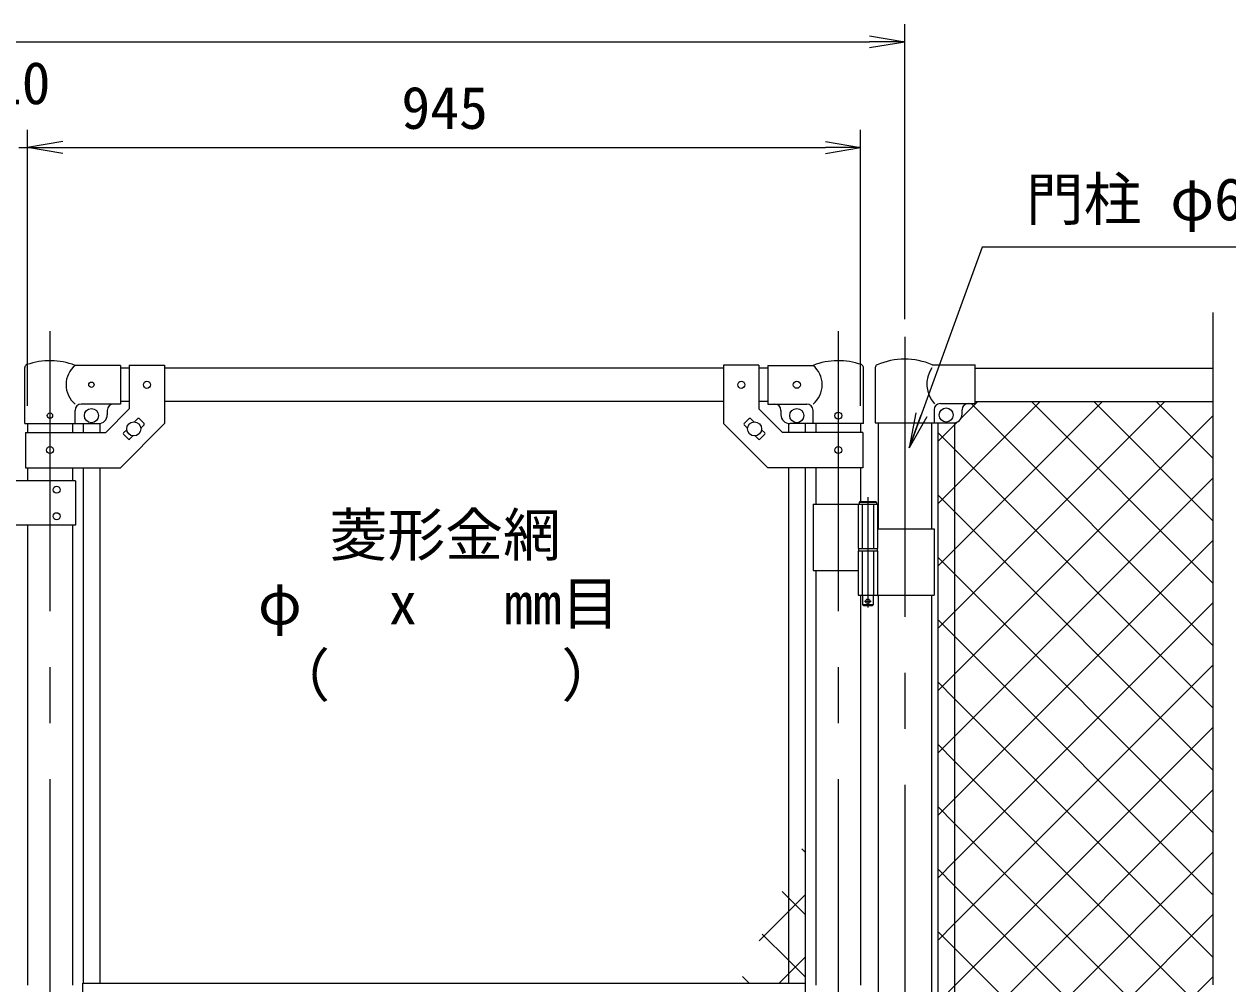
# Model space of a CAD drawing. Units: millimetres, scale not verified. Extents: x -4200 to 4200, y -2970 to 2970.
# Drawn here: x 1243 to 2609, y 263 to 1351 of the extents above; entities that cross this region are included whole.
import ezdxf
from ezdxf.enums import TextEntityAlignment as Align

# ---------------------------------------------------------------- set-up
doc = ezdxf.new("R2010")
doc.units = ezdxf.units.MM
doc.header["$LTSCALE"] = 10
doc.linetypes.add('DASHED', pattern=[7.5, 6, -1.5])
doc.linetypes.add('USER1', pattern=[50.8, 31.75, -6.35, 6.35, -6.35])
for name, color, linetype, lineweight in [('0-1_D-BMK', 2, 'USER1', 13), ('0-2_D-STR1', 1, 'Continuous', 25), ('0-3_D-STR3', 3, 'Continuous', 13), ('0-7_D-STR-DIM', 7, 'Continuous', 13), ('0-A_D-STR-TXT', 7, 'Continuous', 13), ('0-B_D-STR2', 7, 'Continuous', 13)]:
    doc.layers.add(name, color=color, linetype=linetype, lineweight=lineweight)
doc.layers.add('0-8_0', color=7, linetype='Continuous')
doc.styles.add('ＭＳ ゴシック', font='')
doc.styles.get('ＭＳ ゴシック').set_extended_font_data('MS Gothic')

# ---------------------------------------------------------------- blocks, each defined once
blk = doc.blocks.new('_Open')
at = {"layer": '0-8_0'}
blk.add_line((-10, 1.667), (0, 0), dxfattribs=at)
blk.add_lwpolyline([(-10, -1.667), (0, 0), (-10, 0)], dxfattribs=at)

msp = doc.modelspace()

# ---------------------------------------------------------------- linework, layer by layer
at = {"layer": '0-1_D-BMK'}
for p, q in [((1272.39, 1003.1), (1272.39, -535.29)), ((2166.59, 1003.1), (2166.59, -535.29)), ((2241.99, 996.61), (2241.99, -799.21)), ((2200.15, 814.79), (2200.15, 689.9)), ((2196.52, 696.87), (2203.78, 696.87))]:
    msp.add_line(p, q, dxfattribs=at)
at = {"layer": '0-2_D-STR1'}
for p, q in [((1362.39, 961.37), (1352.39, 961.37)), ((2036.59, 961.37), (1402.39, 961.37)), ((2086.59, 961.37), (2076.59, 961.37)), ((2321.99, 961.37), (2591.99, 961.37)), ((1362.39, 923.37), (1352.39, 923.37)), ((2036.59, 923.37), (1402.39, 923.37)), ((2086.59, 923.37), (2076.59, 923.37)), ((2321.99, 923.37), (2591.99, 923.37)), ((1246.99, 898.37), (1246.99, 888.32)), ((1297.79, 898.37), (1297.79, 888.32)), ((2141.19, 898.37), (2141.19, 888.32)), ((2191.99, 898.37), (2191.99, 888.32)), ((2211.74, 899.07), (2211.74, 778.87)), ((2272.24, 899.07), (2272.24, 778.87)), ((1246.99, 848.32), (1246.99, 833.32)), ((1297.79, 848.32), (1297.79, 833.32)), ((2141.19, 848.32), (2141.19, 806.87)), ((2191.99, 848.32), (2191.99, 809.87)), ((1246.99, 783.32), (1246.99, 261.37)), ((1297.79, 783.32), (1297.79, 261.37)), ((2141.19, 731.87), (2141.19, 261.37)), ((2191.99, 703.87), (2191.99, 261.37)), ((2211.74, 703.87), (2211.74, 246.87)), ((2272.24, 703.87), (2272.24, 246.87))]:
    msp.add_line(p, q, dxfattribs=at)
at = {"layer": '0-3_D-STR3'}
for p, q in [((1243.84, 898.37), (1243.84, 962.06)), ((1352.39, 964.37), (1300.94, 964.37)), ((1352.39, 964.37), (1352.39, 920.37)), ((1362.39, 964.57), (1362.39, 914.89)), ((1362.39, 964.57), (1402.39, 964.57)), ((1402.39, 964.57), (1402.39, 898.32)), ((2036.59, 964.57), (2036.59, 898.32)), ((2076.59, 964.57), (2036.59, 964.57)), ((2076.59, 964.57), (2076.59, 914.89)), ((2086.59, 964.37), (2138.04, 964.37)), ((2086.59, 964.37), (2086.59, 920.37)), ((2195.14, 898.37), (2195.14, 962.06)), ((2208.59, 961.92), (2208.59, 899.07)), ((2273.12, 965.07), (2321.99, 965.07)), ((2321.99, 921.07), (2321.99, 965.07)), ((1352.39, 920.37), (1307.94, 920.37)), ((2086.59, 920.37), (2131.04, 920.37)), ((2282.39, 921.07), (2321.99, 921.07)), ((1300.94, 898.37), (1300.94, 913.37)), ((1335.82, 888.32), (1362.39, 914.89)), ((1337.39, 913.37), (1337.39, 908.37)), ((1368.27, 900.27), (1371.99, 903.98)), ((1373.4, 903.98), (1379.06, 898.33)), ((2065.58, 903.98), (2059.92, 898.33)), ((2070.71, 900.27), (2066.99, 903.98)), ((2103.16, 888.32), (2076.59, 914.89)), ((2101.59, 913.37), (2101.59, 908.37)), ((2138.04, 898.37), (2138.04, 913.37)), ((2275.39, 914.07), (2275.39, 899.07)), ((2306.99, 909.07), (2306.99, 914.07)), ((1243.84, 898.37), (1300.94, 898.37)), ((1244.69, 888.32), (1335.82, 888.32)), ((1244.69, 888.32), (1244.69, 848.32)), ((1300.94, 898.37), (1327.39, 898.37)), ((1309.89, 898.37), (1309.89, 888.32)), ((1328.89, 898.37), (1328.89, 888.32)), ((1355.72, 887.72), (1359.44, 891.44)), ((1375.34, 893.2), (1379.06, 896.91)), ((2063.64, 893.2), (2059.92, 896.91)), ((2083.26, 887.72), (2079.54, 891.44)), ((2194.29, 888.32), (2103.16, 888.32)), ((2110.09, 898.37), (2110.09, 888.32)), ((2138.04, 898.37), (2111.59, 898.37)), ((2129.09, 898.37), (2129.09, 888.32)), ((2195.14, 898.37), (2138.04, 898.37)), ((2194.29, 888.32), (2194.29, 848.32)), ((2208.59, 899.07), (2296.99, 899.07)), ((2279.49, 899.07), (2279.49, 246.87)), ((2298.49, 899.07), (2298.49, 246.87)), ((1355.72, 886.31), (1361.38, 880.65)), ((1362.79, 880.65), (1366.51, 884.37)), ((2076.19, 880.65), (2072.47, 884.37)), ((2083.26, 886.31), (2077.6, 880.65)), ((1309.89, 848.32), (1309.89, 263.87)), ((1328.89, 848.32), (1328.89, 263.87)), ((2110.09, 848.32), (2110.09, 263.87)), ((2129.09, 848.32), (2129.09, 263.87)), ((1301.39, 833.32), (1181.39, 833.32)), ((1301.39, 833.32), (1301.39, 783.32)), ((2138.04, 806.87), (2138.04, 731.87)), ((2138.04, 806.87), (2210.95, 806.87)), ((2189.35, 806.87), (2189.35, 756.87)), ((2210.15, 808.87), (2190.15, 808.87)), ((2191.15, 809.87), (2209.15, 809.87)), ((2210.15, 808.87), (2209.15, 809.87)), ((2210.15, 808.87), (2210.15, 806.87)), ((2210.95, 806.87), (2210.95, 756.87)), ((1301.39, 783.32), (1181.39, 783.32)), ((2210.95, 778.87), (2275.29, 778.87)), ((2275.29, 778.87), (2275.29, 703.87)), ((2189.35, 756.87), (2210.95, 756.87)), ((2189.35, 753.87), (2210.95, 753.87)), ((2189.35, 753.87), (2189.35, 703.87)), ((2189.65, 756.87), (2189.65, 753.87)), ((2189.65, 753.87), (2210.65, 753.87)), ((2210.65, 756.87), (2210.65, 753.87)), ((2210.95, 753.87), (2210.95, 703.87)), ((2138.04, 731.87), (2189.24, 731.87)), ((2189.35, 703.87), (2275.29, 703.87)), ((2194.15, 703.87), (2194.15, 692.87)), ((2195.15, 691.87), (2194.15, 692.87)), ((2195.15, 691.87), (2205.15, 691.87)), ((2205.15, 691.87), (2206.15, 692.87)), ((1309.49, 263.87), (2129.49, 263.87)), ((1309.49, 242.87), (1309.49, 263.87)), ((2129.49, 208.87), (2129.49, 263.87))]:
    msp.add_line(p, q, dxfattribs=at)
at = {"layer": '0-3_D-STR3', "linetype": 'DASHED'}
for p, q in [((2193.85, 806.87), (2193.85, 756.87)), ((2206.45, 806.87), (2206.45, 756.87)), ((2193.85, 753.87), (2193.85, 703.87)), ((2206.45, 753.87), (2206.45, 703.87))]:
    msp.add_line(p, q, dxfattribs=at)
at = {"layer": '0-3_D-STR3'}
for points in [[(1244.69, 848.32), (1352.39, 848.32), (1402.39, 898.32)], [(2194.29, 848.32), (2086.59, 848.32), (2036.59, 898.32)], [(2191.15, 809.87), (2190.15, 808.87), (2190.15, 806.87)], [(2206.15, 703.87), (2206.15, 692.87), (2194.15, 692.87)]]:
    msp.add_lwpolyline(points, dxfattribs=at)
for centre, radius in [((1319.39, 942.37), 3), ((1382.39, 942.32), 4), ((2056.59, 942.32), 4), ((2119.59, 942.37), 4), ((1319.39, 907.37), 8), ((2119.59, 907.37), 8), ((2288.99, 908.07), 8), ((1272.39, 907.37), 3), ((2166.59, 907.37), 4), ((1367.39, 892.32), 8), ((2071.59, 892.32), 8), ((1272.39, 868.32), 4), ((2166.59, 868.32), 4), ((1279.9, 823.32), 4), ((1279.9, 793.32), 4), ((2200.15, 696.87), 2.5)]:
    msp.add_circle(centre, radius, dxfattribs=at)
for centre, radius, start, end in [((1272.39, 889.64), 80, 69.0916, 109.22051), ((2166.59, 889.64), 80, 70.77949, 110.9084), ((2241.99, 891.37), 80, 67.09875, 113.10629), ((1247.14, 962.06), 3.3, 109.22051, 180), ((1319.14, 942.37), 28.55, 129.59418, 230.40582), ((2119.84, 942.37), 28.55, 309.59418, 50.40582), ((2191.84, 962.06), 3.3, 0, 70.77949), ((2211.89, 961.92), 3.3, 113.10629, 180), ((2300.52, 943.12), 33.4, 146.35914, 222.2959), ((1307.94, 913.37), 7, 90, 180), ((1344.39, 913.37), 7, 90, 180), ((2094.59, 913.37), 7, 0, 90), ((2131.04, 913.37), 7, 0, 90), ((2282.39, 914.07), 7, 90, 180), ((2313.99, 914.07), 7, 90, 180), ((1327.39, 908.37), 10, 270, 0), ((1372.69, 903.28), 1, 45, 135), ((2066.29, 903.28), 1, 45, 135), ((2111.59, 908.37), 10, 180, 270), ((2296.99, 909.07), 10, 270, 0), ((1356.43, 887.01), 1, 135, 225), ((1378.35, 897.62), 1, 315, 45), ((2060.63, 897.62), 1, 135, 225), ((2082.55, 887.01), 1, 315, 45), ((1362.09, 881.36), 1, 225, 315), ((2076.89, 881.36), 1, 225, 315)]:
    msp.add_arc(centre, radius, start, end, dxfattribs=at)
at = {"layer": '0-7_D-STR-DIM'}
for p, q in [((2241.99, 1016.61), (2241.99, 1351.37)), ((281.99, 1331.37), (2201.99, 1331.37)), ((1246.99, 918.37), (1246.99, 1231.37)), ((1246.99, 918.37), (1246.99, 1231.37)), ((2191.99, 918.37), (2191.99, 1231.37)), ((1236.99, 1211.37), (1246.99, 1211.37)), ((1286.99, 1211.37), (2151.99, 1211.37)), ((1286.99, 1211.37), (1326.99, 1211.37)), ((2591.99, 262.02), (2591.99, 1024.37))]:
    msp.add_line(p, q, dxfattribs=at)
at = {"layer": '0-A_D-STR-TXT'}
msp.add_lwpolyline([(2862.89, 1098.46), (2329.73, 1098.46), (2247.8, 872.73)], dxfattribs=at)
at = {"layer": '0-B_D-STR2'}
for p, q in [((2298.49, 826.31), (2395.55, 923.37)), ((2298.49, 755.6), (2466.26, 923.37)), ((2298.49, 684.89), (2536.97, 923.37)), ((2305.74, 904.27), (2324.84, 923.37)), ((2591.99, 646.44), (2317.37, 921.07)), ((2591.99, 717.15), (2385.78, 923.37)), ((2591.99, 787.86), (2456.49, 923.37)), ((2591.99, 858.57), (2527.2, 923.37)), ((2298.49, 614.18), (2591.99, 907.68)), ((2298.49, 869.23), (2279.49, 888.23)), ((2591.99, 575.73), (2298.49, 869.23)), ((2298.49, 543.47), (2591.99, 836.97)), ((2279.49, 807.31), (2298.49, 826.31)), ((2298.49, 798.52), (2279.49, 817.52)), ((2591.99, 505.02), (2298.49, 798.52)), ((2298.49, 472.76), (2591.99, 766.26)), ((2279.49, 736.6), (2298.49, 755.6)), ((2298.49, 727.81), (2279.49, 746.81)), ((2591.99, 434.31), (2298.49, 727.81)), ((2279.49, 665.89), (2298.49, 684.89)), ((2298.49, 402.04), (2591.99, 695.54)), ((2298.49, 657.1), (2279.49, 676.1)), ((2591.99, 363.6), (2298.49, 657.1)), ((2298.49, 331.33), (2591.99, 624.83)), ((2279.49, 595.18), (2298.49, 614.18)), ((2298.49, 586.39), (2279.49, 605.39)), ((2591.99, 292.89), (2298.49, 586.39)), ((2279.49, 524.47), (2298.49, 543.47)), ((2344.95, 236.37), (2591.99, 483.41)), ((2279.49, 453.76), (2298.49, 472.76)), ((2298.49, 444.97), (2279.49, 463.97)), ((2507.09, 236.37), (2298.49, 444.97)), ((2129.09, 412.29), (2125.41, 415.96)), ((2415.66, 236.37), (2591.99, 412.7)), ((2279.49, 383.04), (2298.49, 402.04)), ((2298.49, 374.26), (2279.49, 393.26)), ((2436.38, 236.37), (2298.49, 374.26)), ((2110.09, 360.57), (2102.93, 367.74)), ((2129.09, 341.57), (2110.09, 360.57)), ((2486.37, 236.37), (2591.99, 341.99)), ((2279.49, 312.33), (2298.49, 331.33)), ((2110.09, 289.86), (2080.44, 319.51)), ((2298.49, 303.55), (2279.49, 322.55)), ((2365.67, 236.37), (2298.49, 303.55)), ((2129.09, 270.86), (2110.09, 289.86)), ((2065.38, 263.87), (2057.95, 271.29)), ((2557.08, 236.37), (2591.99, 271.28))]:
    msp.add_line(p, q, dxfattribs=at)
for points in [[(2279.49, 878.02), (2298.49, 897.02), (2301.76, 900.28)], [(2284.74, 246.87), (2298.49, 260.62), (2591.99, 554.12)], [(2581.59, 232.58), (2577.8, 236.37), (2298.49, 515.68), (2279.49, 534.68)], [(2076.81, 311.74), (2110.09, 345.02), (2129.09, 364.02)], [(2099.65, 263.87), (2110.09, 274.31), (2129.09, 293.31)]]:
    msp.add_lwpolyline(points, dxfattribs=at)

# ---------------------------------------------------------------- block references
at = {"layer": '0-7_D-STR-DIM', "xscale": 4, "yscale": 4}
for p in [(2241.99, 1331.37), (2191.99, 1211.37)]:
    msp.add_blockref('_Open', p, dxfattribs=at)
at = {"layer": '0-7_D-STR-DIM', "xscale": 4, "yscale": 4, "rotation": 180}
msp.add_blockref('_Open', (1246.99, 1211.37), dxfattribs=at)
msp.add_blockref('_Open', (1246.99, 1211.37), dxfattribs=at)
at = {"layer": '0-A_D-STR-TXT', "xscale": 4, "yscale": 4, "rotation": 250.05227}
msp.add_blockref('_Open', (2247.12, 870.85), dxfattribs=at)

# ---------------------------------------------------------------- texts
at = {"layer": '0-7_D-STR-DIM', "style": 'ＭＳ ゴシック'}
for s, p in [('10', (1207.59, 1246.12)), ('945', (1671.02, 1218.12))]:
    msp.add_text(s, height=48.09, dxfattribs=at).set_placement(p, align=Align.BOTTOM_LEFT)
at = {"layer": '0-A_D-STR-TXT', "style": 'ＭＳ ゴシック'}
for s, p in [('門柱 φ60.5x2.3', (2379.38, 1114.35)), ('菱形金網', (1589.54, 733.77)), ('φ\u3000 x\u3000 mm目', (1508.32, 656.18)), ('（\u3000\u3000\u3000\u3000）', (1524.57, 574.53))]:
    msp.add_text(s, height=48.09, dxfattribs=at).set_placement(p, align=Align.BOTTOM_LEFT)

doc.saveas('drawing.dxf')
